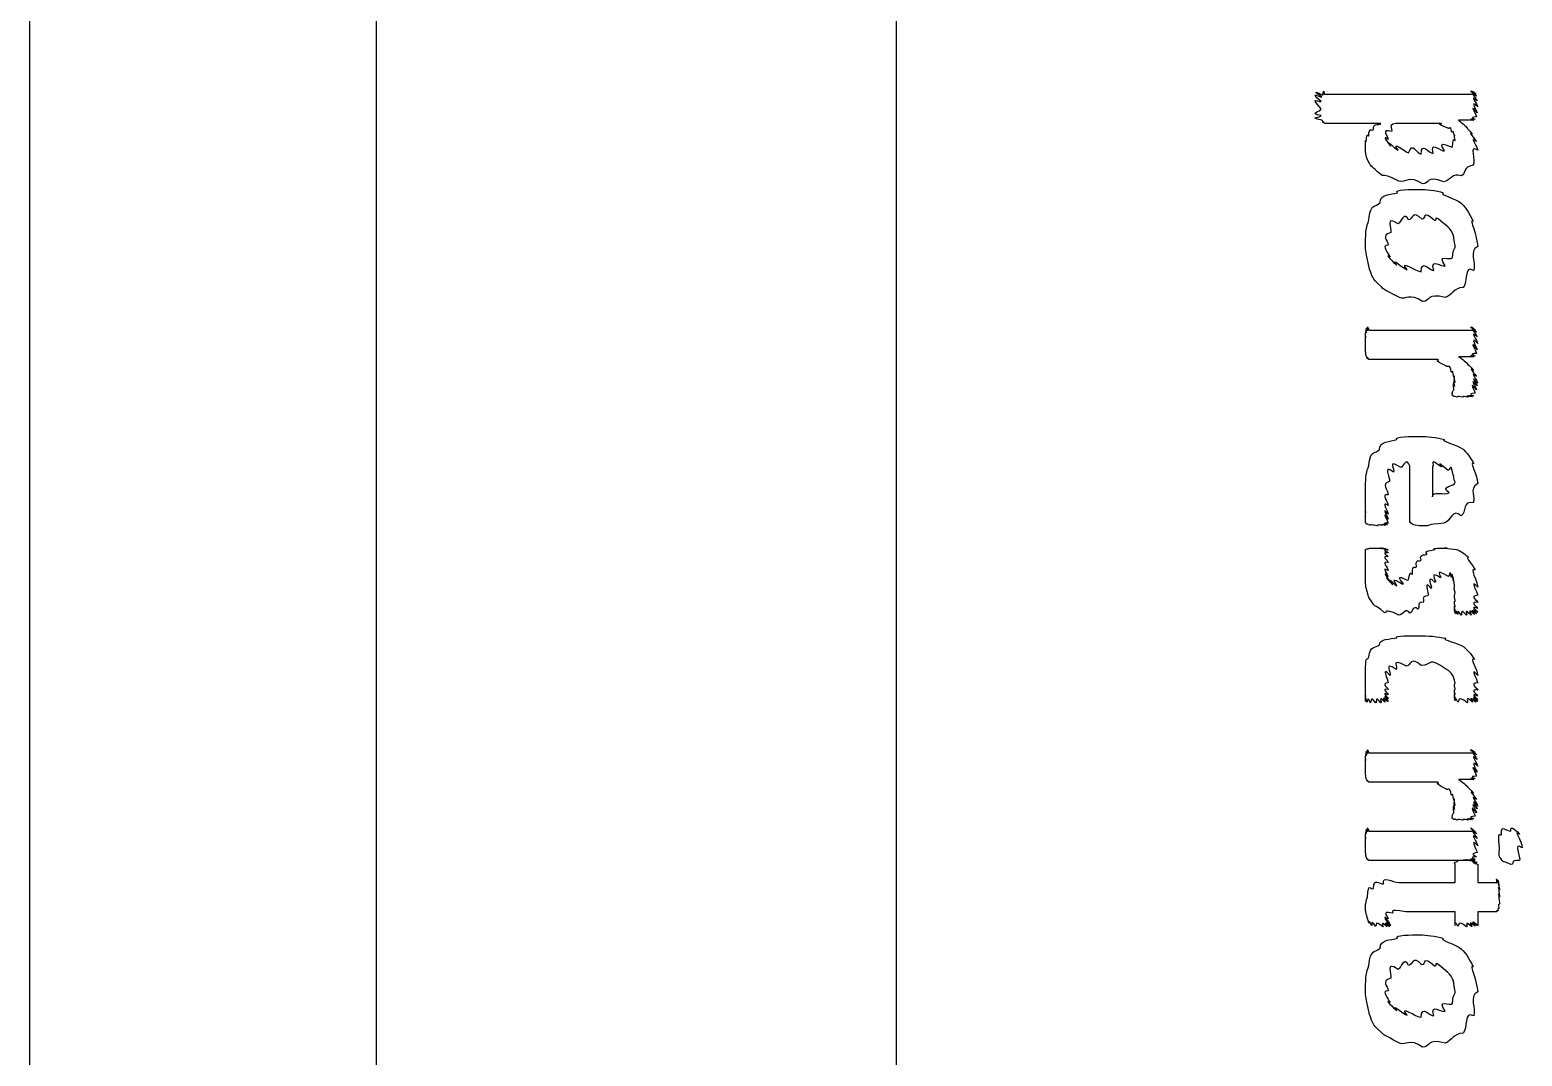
# Model space of a CAD drawing. Header units: millimetres. Extents: x 0 to 33.1, y 1.5 to 45.3.
# Drawn here: x 0.0278 to 0.5157, y 3.477 to 3.8125 of the extents above; entities that cross this region are included whole.
import ezdxf

# ---------------------------------------------------------------- set-up
doc = ezdxf.new("R2010")
doc.units = ezdxf.units.MM
doc.header["$MEASUREMENT"] = 0
doc.layers.get('0').update_dxf_attribs({"linetype": 'CONTINUOUS'})

msp = doc.modelspace()

# ---------------------------------------------------------------- linework, layer by layer
at = {"color": 0, "linetype": 'Continuous'}
for p, q in [((0.027778, 1.49778), (0.027778, 45.3028)), ((0.141114, 1.61111), (0.141114, 44.9044)), ((0.311089, 1.78108), (0.311089, 44.7344))]:
    msp.add_line(p, q, dxfattribs=at)
at = {"color": 240, "linetype": 'Continuous'}
msp.add_line((0.311089, 1.78108), (0.311089, 6.90446), dxfattribs=at)
at = {"color": 11, "linetype": 'Continuous'}
for p, q in [((0.45101, 3.79139), (0.499838, 3.79139)), ((0.469456, 3.78185), (0.45101, 3.78185)), ((0.489204, 3.78185), (0.475965, 3.78185)), ((0.499838, 3.78293), (0.494846, 3.78293)), ((0.482693, 3.77186), (0.482693, 3.77186)), ((0.483128, 3.7621), (0.483128, 3.7621)), ((0.482693, 3.7334), (0.482693, 3.7334)), ((0.483128, 3.72364), (0.483128, 3.72364)), ((0.465549, 3.71431), (0.499838, 3.71431)), ((0.488118, 3.70475), (0.465549, 3.70475)), ((0.499838, 3.70562), (0.494846, 3.70562)), ((0.496149, 3.69239), (0.496149, 3.69239)), ((0.479004, 3.65224), (0.479004, 3.66982)), ((0.486382, 3.66982), (0.486382, 3.65983)), ((0.483344, 3.65028), (0.482042, 3.65028)), ((0.475315, 3.62115), (0.475315, 3.62115)), ((0.467719, 3.5925), (0.467719, 3.5925)), ((0.465549, 3.57607), (0.499838, 3.57607)), ((0.499838, 3.56739), (0.494846, 3.56739)), ((0.488118, 3.56651), (0.465549, 3.56651)), ((0.496149, 3.55414), (0.496149, 3.55414)), ((0.465549, 3.55051), (0.499838, 3.55051)), ((0.499838, 3.54096), (0.465549, 3.54096)), ((0.493761, 3.53375), (0.493761, 3.53961)), ((0.501139, 3.53961), (0.501139, 3.53375)), ((0.51199, 3.53965), (0.51199, 3.53965)), ((0.475315, 3.53375), (0.493761, 3.53375)), ((0.501139, 3.53375), (0.507433, 3.53375)), ((0.493761, 3.52419), (0.477701, 3.52419)), ((0.493761, 3.51964), (0.493761, 3.52419)), ((0.507433, 3.52419), (0.501139, 3.52419)), ((0.501139, 3.52419), (0.501139, 3.51964)), ((0.470107, 3.51921), (0.470107, 3.51921)), ((0.482693, 3.48969), (0.482693, 3.48969)), ((0.483128, 3.47993), (0.483128, 3.47993))]:
    msp.add_line(p, q, dxfattribs=at)
for points in [[(0.449924, 3.78901), (0.445529, 3.79286), (0.450032, 3.7901), (0.450142, 3.79053)], [(0.449924, 3.78662), (0.445529, 3.79156), (0.449924, 3.78831), (0.449924, 3.78901)], [(0.450142, 3.79053), (0.445801, 3.79357), (0.450467, 3.79107), (0.450575, 3.79118)], [(0.450575, 3.79118), (0.450737, 3.79389), (0.4509, 3.79139), (0.45101, 3.79139)], [(0.499838, 3.79139), (0.497558, 3.79389), (0.500325, 3.79139), (0.500489, 3.79139)], [(0.500489, 3.79139), (0.497885, 3.79372), (0.500706, 3.79107), (0.500706, 3.79075)], [(0.500706, 3.79075), (0.497993, 3.79303), (0.500922, 3.78982), (0.500922, 3.78922)], [(0.500922, 3.78922), (0.498156, 3.79183), (0.501139, 3.78803), (0.501139, 3.78728)], [(0.449924, 3.78444), (0.445529, 3.78521), (0.449924, 3.78575), (0.449924, 3.78662)], [(0.500922, 3.78532), (0.497993, 3.78922), (0.500814, 3.78435), (0.500706, 3.78401)], [(0.501139, 3.78728), (0.498156, 3.79025), (0.501031, 3.78575), (0.500922, 3.78532)], [(0.450142, 3.78293), (0.445529, 3.7839), (0.449924, 3.78375), (0.449924, 3.78444)], [(0.450575, 3.78207), (0.450467, 3.78315), (0.450304, 3.7825), (0.450142, 3.78293)], [(0.45101, 3.78185), (0.450737, 3.78288), (0.450737, 3.78196), (0.450575, 3.78207)], [(0.467068, 3.77989), (0.466906, 3.78217), (0.468588, 3.78114), (0.469456, 3.78185)], [(0.475965, 3.78185), (0.470811, 3.78201), (0.473633, 3.78011), (0.472928, 3.77924)], [(0.491374, 3.78033), (0.486436, 3.78228), (0.490072, 3.78131), (0.489204, 3.78185)], [(0.492676, 3.77903), (0.492242, 3.78142), (0.491917, 3.77989), (0.491374, 3.78033)], [(0.494846, 3.78293), (0.495117, 3.78271), (0.496907, 3.78131), (0.497667, 3.78054)], [(0.497667, 3.78054), (0.496582, 3.78131), (0.498969, 3.77914), (0.499403, 3.77838)], [(0.500271, 3.78315), (0.49745, 3.78358), (0.499946, 3.78293), (0.499838, 3.78293)], [(0.500706, 3.78401), (0.497885, 3.7839), (0.500543, 3.78331), (0.500271, 3.78315)], [(0.464464, 3.77382), (0.464464, 3.77826), (0.464518, 3.77528), (0.464681, 3.77599)], [(0.464681, 3.77599), (0.464899, 3.77957), (0.465224, 3.77724), (0.465549, 3.77794)], [(0.465549, 3.77794), (0.465603, 3.78087), (0.466471, 3.77919), (0.467068, 3.77989)], [(0.472928, 3.77924), (0.469347, 3.78028), (0.471843, 3.7775), (0.471843, 3.77664)], [(0.471843, 3.77664), (0.469347, 3.77854), (0.472114, 3.77507), (0.472711, 3.77447)], [(0.472711, 3.77447), (0.47054, 3.7774), (0.474067, 3.77349), (0.475097, 3.77317)], [(0.475097, 3.77317), (0.472711, 3.77664), (0.477376, 3.77246), (0.478569, 3.77229)], [(0.4866, 3.77208), (0.485297, 3.77653), (0.489258, 3.77251), (0.490289, 3.77294)], [(0.490289, 3.77294), (0.487468, 3.77724), (0.492296, 3.77371), (0.492893, 3.77425)], [(0.493544, 3.77772), (0.492947, 3.78054), (0.49311, 3.7786), (0.492676, 3.77903)], [(0.492893, 3.77425), (0.493218, 3.77838), (0.493761, 3.77556), (0.493761, 3.77642)], [(0.493761, 3.77642), (0.493218, 3.77968), (0.493653, 3.77729), (0.493544, 3.77772)], [(0.499403, 3.77838), (0.497558, 3.77968), (0.500379, 3.77675), (0.500706, 3.77599)], [(0.500706, 3.77599), (0.498156, 3.7781), (0.501139, 3.77419), (0.501139, 3.77317)], [(0.465767, 3.76882), (0.464464, 3.771), (0.464464, 3.77197), (0.464464, 3.77382)], [(0.478569, 3.77229), (0.479764, 3.77621), (0.481228, 3.77186), (0.482693, 3.77186)], [(0.482693, 3.77186), (0.482531, 3.77621), (0.485297, 3.77197), (0.4866, 3.77208)], [(0.501139, 3.77317), (0.498156, 3.77522), (0.500597, 3.76964), (0.499621, 3.76818)], [(0.469456, 3.76514), (0.4662, 3.76812), (0.466635, 3.76742), (0.465767, 3.76882)], [(0.499621, 3.76818), (0.496257, 3.76768), (0.49745, 3.76557), (0.495714, 3.76471)], [(0.475315, 3.76297), (0.469347, 3.76611), (0.471029, 3.76417), (0.469456, 3.76514)], [(0.483128, 3.7621), (0.478624, 3.76508), (0.477593, 3.76243), (0.475315, 3.76297)], [(0.490072, 3.76275), (0.483996, 3.76508), (0.485568, 3.7621), (0.483128, 3.7621)], [(0.495714, 3.76471), (0.492947, 3.76594), (0.492242, 3.76318), (0.490072, 3.76275)], [(0.469239, 3.75597), (0.469239, 3.7589), (0.472711, 3.75851), (0.474881, 3.75922)], [(0.474881, 3.75922), (0.473579, 3.76031), (0.479546, 3.76031), (0.482476, 3.76031)], [(0.482476, 3.76031), (0.483832, 3.76031), (0.487685, 3.75999), (0.489854, 3.75922)], [(0.489854, 3.75922), (0.488336, 3.75874), (0.494086, 3.75722), (0.495714, 3.75575)], [(0.465549, 3.75032), (0.466037, 3.75586), (0.467611, 3.75439), (0.469239, 3.75597)], [(0.475097, 3.74903), (0.47054, 3.75206), (0.473253, 3.7474), (0.472711, 3.74621)], [(0.478569, 3.75032), (0.47716, 3.75336), (0.476074, 3.74962), (0.475097, 3.74903)], [(0.48291, 3.75054), (0.479764, 3.75379), (0.479872, 3.75049), (0.478569, 3.75032)], [(0.487033, 3.75011), (0.482801, 3.75379), (0.484321, 3.75054), (0.48291, 3.75054)], [(0.490722, 3.74858), (0.485568, 3.7531), (0.488444, 3.74968), (0.487033, 3.75011)], [(0.495714, 3.75575), (0.496257, 3.75569), (0.498753, 3.75222), (0.499621, 3.74989)], [(0.464464, 3.74251), (0.464464, 3.74675), (0.464789, 3.74804), (0.465549, 3.75032)], [(0.492893, 3.74599), (0.492242, 3.74718), (0.491699, 3.74789), (0.490722, 3.74858)], [(0.499621, 3.74989), (0.498156, 3.75108), (0.501139, 3.74485), (0.501139, 3.74164)], [(0.465767, 3.73426), (0.464464, 3.74067), (0.464464, 3.73936), (0.464464, 3.74251)], [(0.472711, 3.74621), (0.469347, 3.74511), (0.471843, 3.74371), (0.471843, 3.74208)], [(0.493761, 3.74186), (0.493218, 3.74501), (0.493435, 3.74485), (0.492893, 3.74599)], [(0.471843, 3.74208), (0.469347, 3.74208), (0.47206, 3.73936), (0.472493, 3.73817)], [(0.472493, 3.73817), (0.470378, 3.73981), (0.473796, 3.73617), (0.474664, 3.73557)], [(0.474664, 3.73557), (0.472276, 3.7385), (0.476833, 3.73438), (0.478136, 3.73406)], [(0.478136, 3.73406), (0.474989, 3.73774), (0.481065, 3.7334), (0.482693, 3.7334)], [(0.482693, 3.7334), (0.482693, 3.73774), (0.485514, 3.73356), (0.486817, 3.73383)], [(0.486817, 3.73383), (0.485406, 3.73833), (0.489475, 3.73465), (0.490506, 3.73535)], [(0.490506, 3.73535), (0.487468, 3.73964), (0.492296, 3.73682), (0.492893, 3.73796)], [(0.492893, 3.73796), (0.493218, 3.74181), (0.493761, 3.74029), (0.493761, 3.74186)], [(0.501139, 3.74164), (0.498156, 3.74024), (0.500706, 3.736), (0.499838, 3.73383)], [(0.469672, 3.7284), (0.466308, 3.73139), (0.466743, 3.73199), (0.465767, 3.73426)], [(0.499838, 3.73383), (0.496582, 3.73574), (0.497939, 3.72965), (0.496365, 3.72819)], [(0.475532, 3.72493), (0.469672, 3.72819), (0.471408, 3.72683), (0.469672, 3.7284)], [(0.496365, 3.72819), (0.493381, 3.72819), (0.492785, 3.72569), (0.490506, 3.72493)], [(0.483128, 3.72364), (0.478787, 3.72661), (0.47781, 3.72407), (0.475532, 3.72493)], [(0.490506, 3.72493), (0.484267, 3.72661), (0.48584, 3.72364), (0.483128, 3.72364)], [(0.464464, 3.71192), (0.464572, 3.71576), (0.464681, 3.713), (0.464681, 3.71343)], [(0.464464, 3.70953), (0.464464, 3.71446), (0.464464, 3.71121), (0.464464, 3.71192)], [(0.464681, 3.71343), (0.464735, 3.71647), (0.464953, 3.71397), (0.465115, 3.71408)], [(0.465115, 3.71408), (0.465007, 3.71679), (0.465386, 3.71431), (0.465549, 3.71431)], [(0.499838, 3.71431), (0.49745, 3.71679), (0.500108, 3.71431), (0.500271, 3.71431)], [(0.500271, 3.71431), (0.497885, 3.71664), (0.500706, 3.71397), (0.500706, 3.71365)], [(0.500706, 3.71365), (0.497993, 3.71593), (0.500922, 3.71272), (0.500922, 3.71213)], [(0.500922, 3.71213), (0.498156, 3.71474), (0.501139, 3.71083), (0.501139, 3.70996)], [(0.501139, 3.70996), (0.498156, 3.713), (0.501031, 3.70844), (0.500922, 3.70801)], [(0.464464, 3.70736), (0.464464, 3.70811), (0.464464, 3.70865), (0.464464, 3.70953)], [(0.500922, 3.70801), (0.497993, 3.71203), (0.500814, 3.70703), (0.500706, 3.70671)], [(0.464681, 3.70583), (0.464572, 3.70682), (0.464572, 3.70665), (0.464464, 3.70736)], [(0.465115, 3.70497), (0.464735, 3.70606), (0.464789, 3.7054), (0.464681, 3.70583)], [(0.465549, 3.70475), (0.465007, 3.70578), (0.465224, 3.70486), (0.465115, 3.70497)], [(0.490722, 3.70258), (0.48584, 3.70508), (0.489094, 3.70404), (0.488118, 3.70475)], [(0.492458, 3.70063), (0.492079, 3.70361), (0.49159, 3.70188), (0.490722, 3.70258)], [(0.494846, 3.70562), (0.495281, 3.70551), (0.497125, 3.704), (0.497885, 3.70324)], [(0.497885, 3.70324), (0.496853, 3.70404), (0.499403, 3.70182), (0.499838, 3.70107)], [(0.500271, 3.70583), (0.49745, 3.70638), (0.499946, 3.70562), (0.499838, 3.70562)], [(0.500706, 3.70671), (0.497885, 3.70665), (0.500543, 3.706), (0.500271, 3.70583)], [(0.493326, 3.69889), (0.492785, 3.70247), (0.492893, 3.70008), (0.492458, 3.70063)], [(0.493326, 3.69476), (0.49311, 3.69943), (0.493544, 3.69542), (0.493544, 3.69586)], [(0.493761, 3.69715), (0.493218, 3.70128), (0.493599, 3.69835), (0.493326, 3.69889)], [(0.493544, 3.69586), (0.493218, 3.70031), (0.493761, 3.69672), (0.493761, 3.69715)], [(0.499838, 3.70107), (0.497721, 3.70258), (0.500543, 3.69971), (0.500706, 3.69911)], [(0.500706, 3.69476), (0.497721, 3.69868), (0.500379, 3.69401), (0.500271, 3.69368)], [(0.500922, 3.69607), (0.497993, 3.69954), (0.500814, 3.69521), (0.500706, 3.69476)], [(0.500706, 3.69911), (0.498156, 3.70128), (0.501139, 3.69769), (0.501139, 3.69694)], [(0.501139, 3.69694), (0.498156, 3.70031), (0.501031, 3.6964), (0.500922, 3.69607)], [(0.492893, 3.69325), (0.492676, 3.69363), (0.492893, 3.69363), (0.492893, 3.6939)], [(0.492893, 3.6939), (0.492785, 3.69422), (0.493164, 3.6945), (0.493326, 3.69476)], [(0.500271, 3.69368), (0.49745, 3.69336), (0.499946, 3.69299), (0.499838, 3.69282)], [(0.492893, 3.69282), (0.492676, 3.69336), (0.492893, 3.69314), (0.492893, 3.69325)], [(0.493326, 3.6926), (0.492785, 3.69303), (0.493001, 3.69271), (0.492893, 3.69282)], [(0.494412, 3.69239), (0.493218, 3.69293), (0.493599, 3.69249), (0.493326, 3.6926)], [(0.496149, 3.69239), (0.494086, 3.69293), (0.494846, 3.69239), (0.494412, 3.69239)], [(0.497885, 3.69239), (0.495551, 3.69293), (0.496853, 3.69239), (0.496149, 3.69239)], [(0.498753, 3.6926), (0.496419, 3.69293), (0.498318, 3.69239), (0.497885, 3.69239)], [(0.499403, 3.6926), (0.496853, 3.69303), (0.499024, 3.6926), (0.498753, 3.6926)], [(0.499838, 3.69282), (0.497125, 3.69303), (0.499511, 3.6926), (0.499403, 3.6926)], [(0.474664, 3.6785), (0.473579, 3.67958), (0.479656, 3.67958), (0.482693, 3.67958)], [(0.482693, 3.67958), (0.483996, 3.67958), (0.487956, 3.67925), (0.490289, 3.6785)], [(0.465549, 3.67003), (0.466037, 3.67524), (0.467557, 3.67383), (0.469021, 3.67524)], [(0.469021, 3.67524), (0.469075, 3.67817), (0.472493, 3.67779), (0.474664, 3.6785)], [(0.490289, 3.6785), (0.488607, 3.67817), (0.494521, 3.67676), (0.496149, 3.67546)], [(0.496149, 3.67546), (0.496419, 3.67557), (0.498969, 3.67258), (0.499838, 3.67068)], [(0.464464, 3.66287), (0.464464, 3.66656), (0.464789, 3.66803), (0.465549, 3.67003)], [(0.473579, 3.66786), (0.469943, 3.6709), (0.472547, 3.66601), (0.472276, 3.66482)], [(0.475965, 3.66938), (0.471246, 3.67253), (0.474283, 3.66862), (0.473579, 3.66786)], [(0.479004, 3.66982), (0.477756, 3.67307), (0.476942, 3.66971), (0.475965, 3.66938)], [(0.489204, 3.6696), (0.4847, 3.67307), (0.487358, 3.66982), (0.486382, 3.66982)], [(0.491374, 3.66851), (0.486436, 3.67264), (0.490072, 3.66932), (0.489204, 3.6696)], [(0.49311, 3.66699), (0.49235, 3.67176), (0.492079, 3.66808), (0.491374, 3.66851)], [(0.499838, 3.67068), (0.498156, 3.67176), (0.501139, 3.66667), (0.501139, 3.66417)], [(0.472276, 3.66482), (0.469347, 3.66396), (0.471843, 3.66222), (0.471843, 3.66049)], [(0.491808, 3.66114), (0.488607, 3.66342), (0.493761, 3.66303), (0.493761, 3.66461)], [(0.493761, 3.66461), (0.493218, 3.66585), (0.493544, 3.66629), (0.49311, 3.66699)], [(0.501139, 3.66417), (0.498156, 3.66222), (0.500597, 3.65961), (0.499621, 3.65788)], [(0.464464, 3.65853), (0.464464, 3.66222), (0.464464, 3.66129), (0.464464, 3.66287)], [(0.464464, 3.65483), (0.464464, 3.6595), (0.464464, 3.65712), (0.464464, 3.65853)], [(0.471843, 3.66049), (0.469347, 3.66092), (0.471843, 3.65804), (0.471843, 3.65701)], [(0.486382, 3.65983), (0.486003, 3.66178), (0.490506, 3.66026), (0.491808, 3.66114)], [(0.464464, 3.65224), (0.464464, 3.65733), (0.464464, 3.65369), (0.464464, 3.65483)], [(0.471843, 3.65701), (0.469347, 3.65875), (0.471843, 3.65494), (0.471843, 3.65419)], [(0.471843, 3.65419), (0.469347, 3.65733), (0.471843, 3.65289), (0.471843, 3.65246)], [(0.471843, 3.65246), (0.469347, 3.65631), (0.471843, 3.65147), (0.471843, 3.65115)], [(0.495714, 3.65354), (0.492947, 3.65647), (0.492242, 3.65158), (0.490072, 3.65115)], [(0.499621, 3.65788), (0.496257, 3.65875), (0.49745, 3.65474), (0.495714, 3.65354)], [(0.464681, 3.65093), (0.464464, 3.65136), (0.464464, 3.65153), (0.464464, 3.65224)], [(0.465332, 3.65072), (0.464899, 3.6511), (0.464953, 3.65082), (0.464681, 3.65093)], [(0.465983, 3.6505), (0.465332, 3.65093), (0.465603, 3.65061), (0.465332, 3.65072)], [(0.466851, 3.6505), (0.465767, 3.65093), (0.466254, 3.6505), (0.465983, 3.6505)], [(0.468153, 3.65028), (0.466471, 3.65082), (0.467285, 3.65039), (0.466851, 3.6505)], [(0.469889, 3.6505), (0.467611, 3.65082), (0.468858, 3.65028), (0.468153, 3.65028)], [(0.470975, 3.6505), (0.468479, 3.65093), (0.470324, 3.6505), (0.469889, 3.6505)], [(0.471625, 3.65072), (0.469075, 3.65093), (0.471246, 3.6505), (0.470975, 3.6505)], [(0.471843, 3.65115), (0.469347, 3.65126), (0.471733, 3.65088), (0.471625, 3.65072)], [(0.479656, 3.65093), (0.478787, 3.65153), (0.479004, 3.65169), (0.479004, 3.65224)], [(0.482042, 3.65028), (0.479764, 3.65082), (0.480197, 3.6505), (0.479656, 3.65093)], [(0.490072, 3.65115), (0.484104, 3.65082), (0.485786, 3.65028), (0.483344, 3.65028)], [(0.464464, 3.64242), (0.464464, 3.64279), (0.464735, 3.64274), (0.465332, 3.64285)], [(0.464464, 3.64111), (0.464464, 3.64236), (0.464464, 3.64214), (0.464464, 3.64242)], [(0.464464, 3.63917), (0.464464, 3.64122), (0.464464, 3.64057), (0.464464, 3.64111)], [(0.465332, 3.64285), (0.465767, 3.64307), (0.46696, 3.64307), (0.468153, 3.64307)], [(0.468153, 3.64307), (0.467611, 3.64307), (0.469456, 3.64307), (0.469889, 3.64307)], [(0.469889, 3.64307), (0.468479, 3.64296), (0.470649, 3.64285), (0.470975, 3.64285)], [(0.470975, 3.64285), (0.469075, 3.64296), (0.471463, 3.64279), (0.471625, 3.64264)], [(0.471625, 3.64264), (0.469347, 3.64264), (0.471843, 3.64242), (0.471843, 3.64242)], [(0.471843, 3.64242), (0.469347, 3.64236), (0.471843, 3.64187), (0.471843, 3.64154)], [(0.471843, 3.64154), (0.469347, 3.64165), (0.471843, 3.64068), (0.471843, 3.64025)], [(0.471843, 3.64025), (0.469347, 3.64063), (0.471843, 3.63906), (0.471843, 3.63829)], [(0.481174, 3.63699), (0.480632, 3.63976), (0.482096, 3.63846), (0.482693, 3.63917)], [(0.482693, 3.63917), (0.481825, 3.64122), (0.483886, 3.64057), (0.484646, 3.64111)], [(0.484646, 3.64111), (0.483236, 3.64236), (0.486219, 3.64219), (0.48725, 3.64264)], [(0.48725, 3.64264), (0.485406, 3.64307), (0.489692, 3.64307), (0.491157, 3.64307)], [(0.491157, 3.64307), (0.488172, 3.64307), (0.493653, 3.64285), (0.494846, 3.64242)], [(0.494846, 3.64242), (0.495281, 3.64208), (0.497233, 3.64106), (0.498101, 3.64003)], [(0.498101, 3.64003), (0.497017, 3.63992), (0.499675, 3.63753), (0.500271, 3.6359)], [(0.464464, 3.63656), (0.464464, 3.6396), (0.464464, 3.63829), (0.464464, 3.63917)], [(0.464464, 3.63331), (0.464464, 3.63775), (0.464464, 3.63558), (0.464464, 3.63656)], [(0.471843, 3.63829), (0.469347, 3.63906), (0.471843, 3.63656), (0.471843, 3.63569)], [(0.471843, 3.63569), (0.469347, 3.63732), (0.471843, 3.63417), (0.471843, 3.63374)], [(0.471843, 3.63374), (0.46951, 3.63629), (0.472114, 3.63265), (0.472276, 3.63222)], [(0.472276, 3.63222), (0.469943, 3.63525), (0.472928, 3.63129), (0.473361, 3.63113)], [(0.476833, 3.63135), (0.473415, 3.63558), (0.478136, 3.63211), (0.478569, 3.63265)], [(0.478569, 3.63265), (0.479058, 3.63672), (0.479546, 3.6339), (0.479872, 3.6346)], [(0.479872, 3.6346), (0.479764, 3.63818), (0.48074, 3.63612), (0.481174, 3.63699)], [(0.48725, 3.63178), (0.483832, 3.63499), (0.486382, 3.63058), (0.485949, 3.62983)], [(0.488986, 3.63331), (0.484864, 3.63612), (0.487793, 3.63238), (0.48725, 3.63178)], [(0.49159, 3.63374), (0.486165, 3.63688), (0.489692, 3.63363), (0.488986, 3.63331)], [(0.492458, 3.63351), (0.492079, 3.63688), (0.491863, 3.63374), (0.49159, 3.63374)], [(0.49311, 3.63243), (0.492676, 3.63644), (0.492731, 3.63325), (0.492458, 3.63351)], [(0.493544, 3.63092), (0.492947, 3.63558), (0.493218, 3.632), (0.49311, 3.63243)], [(0.500271, 3.6359), (0.498156, 3.63672), (0.501139, 3.63243), (0.501139, 3.63026)], [(0.465115, 3.62853), (0.464464, 3.63021), (0.464464, 3.63157), (0.464464, 3.63331)], [(0.473361, 3.63113), (0.470811, 3.63482), (0.474229, 3.63069), (0.474664, 3.63069)], [(0.474664, 3.63069), (0.472114, 3.63482), (0.476238, 3.63092), (0.476833, 3.63135)], [(0.485949, 3.62983), (0.483128, 3.6334), (0.485297, 3.62819), (0.484864, 3.62744)], [(0.493761, 3.62853), (0.493218, 3.62961), (0.493653, 3.63021), (0.493544, 3.63092)], [(0.501139, 3.63026), (0.498156, 3.63368), (0.501139, 3.62853), (0.501139, 3.62765)], [(0.467068, 3.62462), (0.465332, 3.62717), (0.465549, 3.62696), (0.465115, 3.62853)], [(0.483344, 3.62528), (0.481228, 3.62571), (0.482314, 3.62369), (0.481608, 3.6231)], [(0.484864, 3.62744), (0.48226, 3.62733), (0.483886, 3.62603), (0.483344, 3.62528)], [(0.493761, 3.62592), (0.493218, 3.62776), (0.493761, 3.62756), (0.493761, 3.62853)], [(0.493761, 3.62397), (0.493218, 3.62631), (0.493761, 3.62522), (0.493761, 3.62592)], [(0.493761, 3.62267), (0.493218, 3.62517), (0.493761, 3.62343), (0.493761, 3.62397)], [(0.501139, 3.62765), (0.498156, 3.62733), (0.501139, 3.62603), (0.501139, 3.62528)], [(0.501139, 3.62528), (0.498156, 3.62571), (0.501139, 3.62375), (0.501139, 3.62332)], [(0.47054, 3.62201), (0.467176, 3.625), (0.468044, 3.62349), (0.467068, 3.62462)], [(0.475315, 3.62115), (0.469781, 3.62386), (0.471843, 3.62147), (0.47054, 3.62201)], [(0.479004, 3.62181), (0.477756, 3.62386), (0.476725, 3.62115), (0.475315, 3.62115)], [(0.481608, 3.6231), (0.479764, 3.62457), (0.479981, 3.62213), (0.479004, 3.62181)], [(0.493761, 3.62181), (0.493218, 3.62457), (0.493761, 3.6224), (0.493761, 3.62267)], [(0.493978, 3.62158), (0.493218, 3.62414), (0.493761, 3.62169), (0.493761, 3.62181)], [(0.494629, 3.62136), (0.493544, 3.62397), (0.494086, 3.62147), (0.493978, 3.62158)], [(0.495714, 3.62115), (0.494086, 3.62386), (0.4949, 3.62125), (0.494629, 3.62136)], [(0.49745, 3.62115), (0.495117, 3.62386), (0.496257, 3.62115), (0.495714, 3.62115)], [(0.498969, 3.62115), (0.496257, 3.62386), (0.497993, 3.62115), (0.49745, 3.62115)], [(0.500054, 3.62136), (0.497125, 3.62386), (0.499403, 3.62115), (0.498969, 3.62115)], [(0.500706, 3.62158), (0.497721, 3.62397), (0.500325, 3.62136), (0.500054, 3.62136)], [(0.501139, 3.62332), (0.498156, 3.62472), (0.501139, 3.62235), (0.501139, 3.62201)], [(0.501139, 3.62201), (0.498156, 3.62414), (0.500976, 3.62158), (0.500706, 3.62158)], [(0.465549, 3.60747), (0.466037, 3.61128), (0.467557, 3.61025), (0.469021, 3.61139)], [(0.469021, 3.61139), (0.469075, 3.61344), (0.472493, 3.61322), (0.474664, 3.61376)], [(0.474664, 3.61376), (0.473579, 3.61442), (0.479492, 3.61442), (0.48226, 3.61442)], [(0.48226, 3.61442), (0.484267, 3.61442), (0.48839, 3.61415), (0.490722, 3.61356)], [(0.490722, 3.61356), (0.48904, 3.61312), (0.495117, 3.61193), (0.496582, 3.61074)], [(0.496582, 3.61074), (0.49669, 3.61083), (0.499294, 3.60824), (0.500054, 3.60661)], [(0.464464, 3.60206), (0.464464, 3.60824), (0.464789, 3.6059), (0.465549, 3.60747)], [(0.474447, 3.60335), (0.470215, 3.6065), (0.472928, 3.60215), (0.472493, 3.6014)], [(0.477919, 3.60444), (0.472114, 3.60747), (0.475424, 3.60379), (0.474447, 3.60335)], [(0.482693, 3.60465), (0.479329, 3.60792), (0.479221, 3.6046), (0.477919, 3.60444)], [(0.49094, 3.60335), (0.484864, 3.60792), (0.486274, 3.60465), (0.482693, 3.60465)], [(0.500054, 3.60661), (0.498156, 3.60764), (0.501139, 3.60331), (0.501139, 3.6014)], [(0.464464, 3.59924), (0.464464, 3.60053), (0.464464, 3.60107), (0.464464, 3.60206)], [(0.472493, 3.6014), (0.469347, 3.60504), (0.471843, 3.59988), (0.471843, 3.59901)], [(0.493761, 3.59901), (0.493218, 3.6014), (0.492785, 3.60238), (0.49094, 3.60335)], [(0.501139, 3.6014), (0.498156, 3.60487), (0.501139, 3.59978), (0.501139, 3.59901)], [(0.464464, 3.59685), (0.464464, 3.59879), (0.464464, 3.59836), (0.464464, 3.59924)], [(0.464464, 3.59467), (0.464464, 3.59722), (0.464464, 3.59597), (0.464464, 3.59685)], [(0.464464, 3.59337), (0.464464, 3.59608), (0.464464, 3.59413), (0.464464, 3.59467)], [(0.471843, 3.59901), (0.469347, 3.59868), (0.471843, 3.59744), (0.471843, 3.59685)], [(0.471843, 3.59685), (0.469347, 3.59739), (0.471843, 3.59554), (0.471843, 3.59511)], [(0.471843, 3.59511), (0.469347, 3.59636), (0.471843, 3.59413), (0.471843, 3.59381)], [(0.493761, 3.59706), (0.493218, 3.59879), (0.493761, 3.59831), (0.493761, 3.59901)], [(0.493761, 3.59532), (0.493218, 3.5975), (0.493761, 3.59636), (0.493761, 3.59706)], [(0.493761, 3.59403), (0.493218, 3.59651), (0.493761, 3.59478), (0.493761, 3.59532)], [(0.493761, 3.59315), (0.493218, 3.59592), (0.493761, 3.59375), (0.493761, 3.59403)], [(0.501139, 3.59901), (0.498156, 3.59868), (0.501139, 3.59739), (0.501139, 3.59663)], [(0.501139, 3.59663), (0.498156, 3.59706), (0.501139, 3.59511), (0.501139, 3.59467)], [(0.501139, 3.59467), (0.498156, 3.59608), (0.501139, 3.59375), (0.501139, 3.59358)], [(0.464464, 3.59293), (0.464464, 3.59549), (0.464464, 3.5931), (0.464464, 3.59337)], [(0.464899, 3.59272), (0.464464, 3.59532), (0.464464, 3.59283), (0.464464, 3.59293)], [(0.465983, 3.5925), (0.465007, 3.59521), (0.465169, 3.59261), (0.464899, 3.59272)], [(0.467719, 3.5925), (0.466037, 3.59521), (0.466525, 3.5925), (0.465983, 3.5925)], [(0.469456, 3.5925), (0.467339, 3.59521), (0.468425, 3.5925), (0.467719, 3.5925)], [(0.470757, 3.59272), (0.468371, 3.59521), (0.469997, 3.5925), (0.469456, 3.5925)], [(0.471625, 3.59293), (0.469075, 3.59532), (0.471192, 3.59272), (0.470757, 3.59272)], [(0.471843, 3.59381), (0.469347, 3.59576), (0.471843, 3.59326), (0.471843, 3.59293)], [(0.471843, 3.59293), (0.469347, 3.59549), (0.471733, 3.59293), (0.471625, 3.59293)], [(0.494629, 3.59272), (0.493218, 3.59549), (0.493761, 3.59304), (0.493761, 3.59315)], [(0.497667, 3.5925), (0.494412, 3.59521), (0.495171, 3.59261), (0.494629, 3.59272)], [(0.499403, 3.59272), (0.496582, 3.59521), (0.498372, 3.5925), (0.497667, 3.5925)], [(0.500489, 3.59272), (0.49745, 3.59532), (0.499838, 3.59272), (0.499403, 3.59272)], [(0.501139, 3.59358), (0.498156, 3.59565), (0.501139, 3.5931), (0.501139, 3.59293)], [(0.501139, 3.59293), (0.498156, 3.59532), (0.500922, 3.59272), (0.500489, 3.59272)], [(0.464464, 3.57368), (0.464572, 3.57753), (0.464681, 3.57476), (0.464681, 3.57519)], [(0.464681, 3.57519), (0.464735, 3.57824), (0.464953, 3.57574), (0.465115, 3.57585)], [(0.465115, 3.57585), (0.465007, 3.57856), (0.465386, 3.57607), (0.465549, 3.57607)], [(0.499838, 3.57607), (0.49745, 3.57856), (0.500108, 3.57607), (0.500271, 3.57607)], [(0.500271, 3.57607), (0.497885, 3.5784), (0.500706, 3.57574), (0.500706, 3.57542)], [(0.500706, 3.57542), (0.497993, 3.57769), (0.500922, 3.57449), (0.500922, 3.57389)], [(0.500922, 3.57389), (0.498156, 3.5765), (0.501139, 3.5726), (0.501139, 3.57172)], [(0.464464, 3.57129), (0.464464, 3.57622), (0.464464, 3.57297), (0.464464, 3.57368)], [(0.500922, 3.56976), (0.497993, 3.57379), (0.500814, 3.56879), (0.500706, 3.56847)], [(0.501139, 3.57172), (0.498156, 3.57476), (0.501031, 3.57021), (0.500922, 3.56976)], [(0.464464, 3.56912), (0.464464, 3.56988), (0.464464, 3.57042), (0.464464, 3.57129)], [(0.464681, 3.5676), (0.464572, 3.56858), (0.464572, 3.56842), (0.464464, 3.56912)], [(0.465115, 3.56674), (0.464735, 3.56782), (0.464789, 3.56717), (0.464681, 3.5676)], [(0.465549, 3.56651), (0.465007, 3.56754), (0.465224, 3.56662), (0.465115, 3.56674)], [(0.490722, 3.56435), (0.48584, 3.56685), (0.489094, 3.56581), (0.488118, 3.56651)], [(0.494846, 3.56739), (0.495281, 3.56728), (0.497125, 3.56575), (0.497885, 3.565)], [(0.500271, 3.5676), (0.49745, 3.56814), (0.499946, 3.56739), (0.499838, 3.56739)], [(0.500706, 3.56847), (0.497885, 3.56842), (0.500543, 3.56776), (0.500271, 3.5676)], [(0.492458, 3.56239), (0.492079, 3.56538), (0.49159, 3.56364), (0.490722, 3.56435)], [(0.493326, 3.56065), (0.492785, 3.56424), (0.492893, 3.56185), (0.492458, 3.56239)], [(0.493761, 3.55892), (0.493218, 3.56304), (0.493599, 3.56011), (0.493326, 3.56065)], [(0.493544, 3.55761), (0.493218, 3.56207), (0.493761, 3.55849), (0.493761, 3.55892)], [(0.497885, 3.565), (0.496853, 3.56581), (0.499403, 3.56358), (0.499838, 3.56282)], [(0.499838, 3.56282), (0.497721, 3.56435), (0.500543, 3.56147), (0.500706, 3.56087)], [(0.500706, 3.56087), (0.498156, 3.56304), (0.501139, 3.55946), (0.501139, 3.55871)], [(0.501139, 3.55871), (0.498156, 3.56207), (0.501031, 3.55817), (0.500922, 3.55783)], [(0.493326, 3.55653), (0.49311, 3.56119), (0.493544, 3.55718), (0.493544, 3.55761)], [(0.500706, 3.55653), (0.497721, 3.56044), (0.500379, 3.55578), (0.500271, 3.55544)], [(0.500922, 3.55783), (0.497993, 3.56131), (0.500814, 3.55697), (0.500706, 3.55653)], [(0.464464, 3.54812), (0.464572, 3.55197), (0.464681, 3.54921), (0.464681, 3.54964)], [(0.464681, 3.54964), (0.464735, 3.55268), (0.464953, 3.55018), (0.465115, 3.55029)], [(0.465115, 3.55029), (0.465007, 3.553), (0.465386, 3.55051), (0.465549, 3.55051)], [(0.492893, 3.55501), (0.492676, 3.55539), (0.492893, 3.55539), (0.492893, 3.55567)], [(0.492893, 3.55458), (0.492676, 3.55512), (0.492893, 3.5549), (0.492893, 3.55501)], [(0.492893, 3.55567), (0.492785, 3.55599), (0.493164, 3.55626), (0.493326, 3.55653)], [(0.493326, 3.55436), (0.492785, 3.55479), (0.493001, 3.55447), (0.492893, 3.55458)], [(0.494412, 3.55414), (0.493218, 3.55469), (0.493599, 3.55425), (0.493326, 3.55436)], [(0.496149, 3.55414), (0.494086, 3.55469), (0.494846, 3.55414), (0.494412, 3.55414)], [(0.497885, 3.55414), (0.495551, 3.55469), (0.496853, 3.55414), (0.496149, 3.55414)], [(0.498753, 3.55436), (0.496419, 3.55469), (0.498318, 3.55414), (0.497885, 3.55414)], [(0.499403, 3.55436), (0.496853, 3.55479), (0.499024, 3.55436), (0.498753, 3.55436)], [(0.499838, 3.55458), (0.497125, 3.55479), (0.499511, 3.55436), (0.499403, 3.55436)], [(0.500271, 3.55544), (0.49745, 3.55512), (0.499946, 3.55474), (0.499838, 3.55458)], [(0.499838, 3.55051), (0.49745, 3.553), (0.500108, 3.55046), (0.500271, 3.55029)], [(0.500271, 3.55029), (0.497885, 3.55268), (0.500706, 3.54997), (0.500706, 3.54964)], [(0.500706, 3.54964), (0.497993, 3.55197), (0.500922, 3.54872), (0.500922, 3.54812)], [(0.508951, 3.54943), (0.508572, 3.553), (0.510525, 3.55051), (0.51199, 3.55051)], [(0.51199, 3.55051), (0.511447, 3.553), (0.514378, 3.55018), (0.514811, 3.54943)], [(0.464464, 3.54574), (0.464464, 3.55067), (0.464464, 3.54742), (0.464464, 3.54812)], [(0.500922, 3.54812), (0.498156, 3.55067), (0.501139, 3.5466), (0.501139, 3.54574)], [(0.501139, 3.54574), (0.498156, 3.54893), (0.501031, 3.54417), (0.500922, 3.54357)], [(0.508301, 3.54508), (0.507542, 3.55154), (0.508518, 3.54872), (0.508951, 3.54943)], [(0.514811, 3.54943), (0.512478, 3.55154), (0.515679, 3.54725), (0.515679, 3.54508)], [(0.515679, 3.54508), (0.512478, 3.54736), (0.515354, 3.54172), (0.514811, 3.54096)], [(0.464464, 3.54357), (0.464464, 3.54432), (0.464464, 3.54486), (0.464464, 3.54574)], [(0.464681, 3.54204), (0.464572, 3.54303), (0.464572, 3.54286), (0.464464, 3.54357)], [(0.465115, 3.54118), (0.464735, 3.54226), (0.464789, 3.54161), (0.464681, 3.54204)], [(0.500706, 3.54204), (0.497885, 3.54226), (0.500543, 3.54135), (0.500271, 3.54118)], [(0.500922, 3.54357), (0.497993, 3.54303), (0.500814, 3.54237), (0.500706, 3.54204)], [(0.509169, 3.54096), (0.507542, 3.54269), (0.508301, 3.54308), (0.508301, 3.54508)], [(0.465549, 3.54096), (0.465007, 3.54199), (0.465224, 3.54107), (0.465115, 3.54118)], [(0.493761, 3.53961), (0.493218, 3.54058), (0.494032, 3.54042), (0.494629, 3.54069)], [(0.494629, 3.54069), (0.494412, 3.54113), (0.496149, 3.54113), (0.49745, 3.54113)], [(0.49745, 3.54113), (0.496419, 3.54113), (0.498753, 3.54113), (0.499186, 3.54113)], [(0.499186, 3.54113), (0.497287, 3.54101), (0.499946, 3.54085), (0.500271, 3.54069)], [(0.500271, 3.54118), (0.49745, 3.54199), (0.499946, 3.54096), (0.499838, 3.54096)], [(0.500271, 3.54069), (0.497885, 3.54069), (0.50076, 3.54042), (0.500922, 3.54025)], [(0.500922, 3.54025), (0.498156, 3.54042), (0.501139, 3.53993), (0.501139, 3.53961)], [(0.51199, 3.53965), (0.508735, 3.54113), (0.509711, 3.5401), (0.509169, 3.54096)], [(0.514811, 3.54096), (0.511447, 3.54113), (0.5134, 3.53965), (0.51199, 3.53965)], [(0.465115, 3.52897), (0.465332, 3.53418), (0.4662, 3.53108), (0.467068, 3.53179)], [(0.467068, 3.53179), (0.467068, 3.53564), (0.469021, 3.53304), (0.470324, 3.53331)], [(0.470324, 3.53331), (0.469781, 3.53624), (0.473415, 3.53375), (0.475315, 3.53375)], [(0.507433, 3.53375), (0.507107, 3.53624), (0.507704, 3.53369), (0.507867, 3.53353)], [(0.507867, 3.53353), (0.507433, 3.53592), (0.508083, 3.53321), (0.508083, 3.53288)], [(0.508083, 3.53288), (0.507542, 3.53521), (0.508301, 3.53196), (0.508301, 3.53136)], [(0.508301, 3.53136), (0.507542, 3.5339), (0.508301, 3.52983), (0.508301, 3.52897)], [(0.464464, 3.52485), (0.464464, 3.52724), (0.464681, 3.52783), (0.465115, 3.52897)], [(0.508301, 3.52897), (0.507542, 3.53217), (0.508301, 3.5274), (0.508301, 3.52681)], [(0.464681, 3.52333), (0.464464, 3.52507), (0.464464, 3.52431), (0.464464, 3.52485)], [(0.465115, 3.52181), (0.464735, 3.52408), (0.464789, 3.52279), (0.464681, 3.52333)], [(0.465549, 3.52051), (0.465007, 3.52322), (0.465224, 3.52138), (0.465115, 3.52181)], [(0.473144, 3.52376), (0.469347, 3.52453), (0.471843, 3.52268), (0.471843, 3.52181)], [(0.471843, 3.52181), (0.469347, 3.52333), (0.471843, 3.52132), (0.471843, 3.52115)], [(0.471843, 3.52115), (0.46951, 3.52289), (0.472114, 3.52067), (0.472276, 3.52051)], [(0.477701, 3.52419), (0.471246, 3.52522), (0.474121, 3.52408), (0.473144, 3.52376)], [(0.507867, 3.52442), (0.507107, 3.52522), (0.507542, 3.52419), (0.507433, 3.52419)], [(0.508083, 3.52528), (0.507433, 3.5255), (0.507975, 3.52458), (0.507867, 3.52442)], [(0.508301, 3.52681), (0.507542, 3.52626), (0.508192, 3.52561), (0.508083, 3.52528)], [(0.466417, 3.51964), (0.46544, 3.52235), (0.465821, 3.52007), (0.465549, 3.52051)], [(0.467719, 3.51942), (0.466037, 3.52203), (0.466689, 3.51953), (0.466417, 3.51964)], [(0.470107, 3.51921), (0.467176, 3.52192), (0.468261, 3.51932), (0.467719, 3.51942)], [(0.471408, 3.51921), (0.468804, 3.52192), (0.470649, 3.51921), (0.470107, 3.51921)], [(0.472276, 3.51921), (0.46951, 3.52192), (0.471843, 3.51921), (0.471408, 3.51921)], [(0.472276, 3.52051), (0.469781, 3.52246), (0.472493, 3.52001), (0.472493, 3.51986)], [(0.472493, 3.51942), (0.469781, 3.52192), (0.472385, 3.51921), (0.472276, 3.51921)], [(0.472493, 3.51986), (0.469943, 3.52219), (0.472711, 3.51964), (0.472711, 3.51964)], [(0.472711, 3.51964), (0.469943, 3.52203), (0.472601, 3.51942), (0.472493, 3.51942)], [(0.494629, 3.51942), (0.493218, 3.52203), (0.493761, 3.51953), (0.493761, 3.51964)], [(0.49745, 3.51921), (0.494412, 3.52192), (0.495171, 3.51932), (0.494629, 3.51942)], [(0.499186, 3.51921), (0.496419, 3.52192), (0.498156, 3.51921), (0.49745, 3.51921)], [(0.500271, 3.51942), (0.497287, 3.52192), (0.499621, 3.51921), (0.499186, 3.51921)], [(0.500922, 3.51964), (0.497885, 3.52203), (0.500543, 3.51942), (0.500271, 3.51942)], [(0.501139, 3.51964), (0.498156, 3.52219), (0.501031, 3.51964), (0.500922, 3.51964)], [(0.469239, 3.51226), (0.469239, 3.51519), (0.472711, 3.51481), (0.474881, 3.51551)], [(0.474881, 3.51551), (0.473579, 3.5166), (0.479546, 3.5166), (0.482476, 3.5166)], [(0.482476, 3.5166), (0.483832, 3.5166), (0.487685, 3.51628), (0.489854, 3.51551)], [(0.489854, 3.51551), (0.488336, 3.51503), (0.494086, 3.51351), (0.495714, 3.51204)], [(0.465549, 3.50663), (0.466037, 3.51215), (0.467611, 3.51069), (0.469239, 3.51226)], [(0.475097, 3.50532), (0.47054, 3.50836), (0.473253, 3.50369), (0.472711, 3.5025)], [(0.478569, 3.50663), (0.47716, 3.50965), (0.476074, 3.50592), (0.475097, 3.50532)], [(0.48291, 3.50683), (0.479764, 3.5101), (0.479872, 3.50678), (0.478569, 3.50663)], [(0.487033, 3.5064), (0.482801, 3.5101), (0.484321, 3.50683), (0.48291, 3.50683)], [(0.490722, 3.50489), (0.485568, 3.50939), (0.488444, 3.50597), (0.487033, 3.5064)], [(0.495714, 3.51204), (0.496257, 3.51199), (0.498753, 3.50851), (0.499621, 3.50618)], [(0.464464, 3.49881), (0.464464, 3.50304), (0.464789, 3.50435), (0.465549, 3.50663)], [(0.492893, 3.50228), (0.492242, 3.50347), (0.491699, 3.50418), (0.490722, 3.50489)], [(0.499621, 3.50618), (0.498156, 3.50738), (0.501139, 3.50114), (0.501139, 3.49794)], [(0.465767, 3.49056), (0.464464, 3.49696), (0.464464, 3.49567), (0.464464, 3.49881)], [(0.472711, 3.5025), (0.469347, 3.50142), (0.471843, 3.5), (0.471843, 3.49837)], [(0.471843, 3.49837), (0.469347, 3.49837), (0.47206, 3.49567), (0.472493, 3.49447)], [(0.493761, 3.49815), (0.493218, 3.50131), (0.493435, 3.50114), (0.492893, 3.50228)], [(0.472493, 3.49447), (0.470378, 3.4961), (0.473796, 3.49246), (0.474664, 3.49186)], [(0.474664, 3.49186), (0.472276, 3.49479), (0.476833, 3.49067), (0.478136, 3.49035)], [(0.478136, 3.49035), (0.474989, 3.49403), (0.481065, 3.48969), (0.482693, 3.48969)], [(0.482693, 3.48969), (0.482693, 3.49403), (0.485514, 3.48986), (0.486817, 3.49013)], [(0.486817, 3.49013), (0.485406, 3.49463), (0.489475, 3.49094), (0.490506, 3.49164)], [(0.490506, 3.49164), (0.487468, 3.49593), (0.492296, 3.49311), (0.492893, 3.49425)], [(0.492893, 3.49425), (0.493218, 3.4981), (0.493761, 3.49658), (0.493761, 3.49815)], [(0.501139, 3.49794), (0.498156, 3.49653), (0.500706, 3.49229), (0.499838, 3.49013)], [(0.469672, 3.48469), (0.466308, 3.48768), (0.466743, 3.48828), (0.465767, 3.49056)], [(0.499838, 3.49013), (0.496582, 3.49203), (0.497939, 3.48594), (0.496365, 3.48449)], [(0.475532, 3.48122), (0.469672, 3.48449), (0.471408, 3.48313), (0.469672, 3.48469)], [(0.496365, 3.48449), (0.493381, 3.48449), (0.492785, 3.48199), (0.490506, 3.48122)], [(0.483128, 3.47993), (0.478787, 3.48292), (0.47781, 3.48036), (0.475532, 3.48122)], [(0.490506, 3.48122), (0.484267, 3.48292), (0.48584, 3.47993), (0.483128, 3.47993)]]:
    msp.add_open_spline(points, degree=3, dxfattribs=at)

doc.saveas('drawing.dxf')
